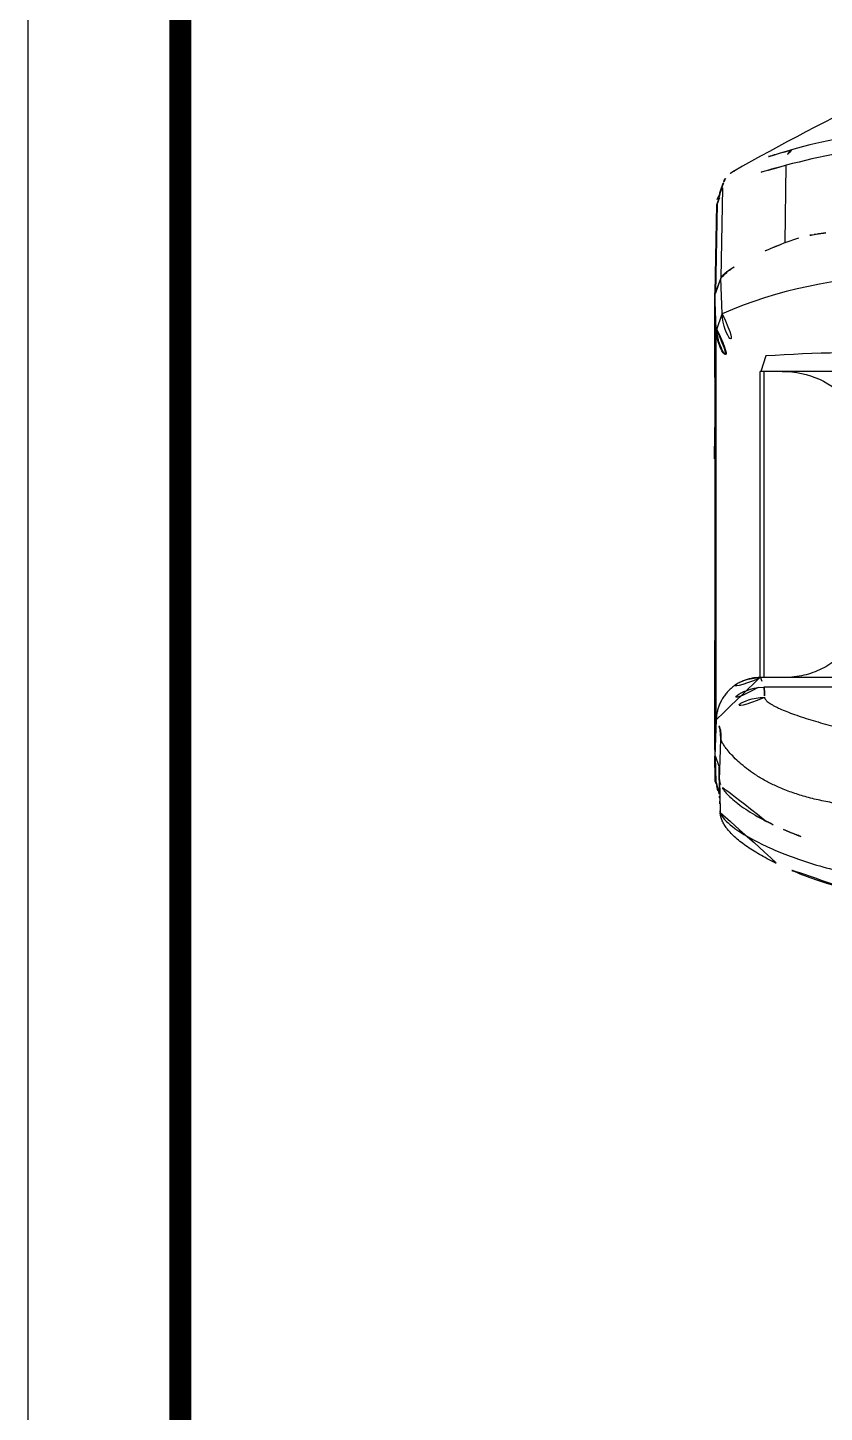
# Model space of a CAD drawing. Extents: x 16296660632 to 16296680496, y -37409619871 to -37409616057.
# Drawn here: x 16296678326.4 to 16296678508.5, y -37409616600 to -37409616283.3 of the extents above; entities that cross this region are included whole.
import ezdxf

# ---------------------------------------------------------------- set-up
doc = ezdxf.new("R2010")
doc.units = 0
doc.header["$LTSCALE"] = 10
doc.header["$MEASUREMENT"] = 0
doc.layers.get('0').update_dxf_attribs({"linetype": 'CONTINUOUS'})
for name, color, linetype in [('BACK_CASE_DADA_2', 7, 'CONTINUOUS'), ('FRONT_CASE_DADA_', 7, 'CONTINUOUS'), ('MIDDLE_CASE_DADA', 7, 'CONTINUOUS'), ('SIDE_CASE', 7, 'CONTINUOUS')]:
    doc.layers.add(name, color=color, linetype=linetype)

msp = doc.modelspace()

# ---------------------------------------------------------------- linework, layer by layer
at = {"ltscale": 0.5}
msp.add_lwpolyline([(16296678326.42292, -37409617646.812927), (16296680496.42292, -37409617646.812927), (16296680496.42292, -37409616056.812927), (16296678326.42292, -37409616056.812927)], close=True, dxfattribs=at)
at = {"color": 5, "linetype": 'ByBlock', "lineweight": 200, "const_width": 5}
msp.add_lwpolyline([(16296678361.316879, -37409617578.73053), (16296680461.316879, -37409617578.73053), (16296680461.316879, -37409616093.73053), (16296678361.316879, -37409616093.73053)], close=True, dxfattribs=at)
at = {"layer": 'BACK_CASE_DADA_2', "color": 7, "linetype": 'Continuous', "ltscale": 25.4}
for p, q in [((16296678499.60969, -37409616332.448433), (16296678499.829081, -37409616314.792824)), ((16296678485.246519, -37409616319.970329), (16296678484.88666, -37409616340.586967)), ((16296678483.87532, -37409616323.743103), (16296678483.52223, -37409616343.971603)), ((16296678484.003981, -37409616323.652061), (16296678483.64937, -37409616343.966797)), ((16296678484.003981, -37409616323.652046), (16296678484.003981, -37409616323.652061)), ((16296678508.35313, -37409616330.314781), (16296678508.8936, -37409616330.240921)), ((16296678499.60969, -37409616332.448433), (16296678502.72629, -37409616331.429176)), ((16296678499.60969, -37409616332.516861), (16296678499.60969, -37409616332.448433)), ((16296678483.687389, -37409616343.96537), (16296678484.8762, -37409616340.66423)), ((16296678483.59852, -37409616343.968697), (16296678483.61326, -37409616343.96814)), ((16296678483.61326, -37409616343.96814), (16296678483.64937, -37409616343.966797)), ((16296678483.64937, -37409616343.966797), (16296678483.687389, -37409616343.96537)), ((16296678483.687389, -37409616343.96537), (16296678483.69791, -37409616343.96537)), ((16296678483.514811, -37409616381.971603), (16296678483.447611, -37409616381.971603))]:
    msp.add_line(p, q, dxfattribs=at)
for centre, radius, start, end in [((16296678748.37961, -37409616774.174553), 526.932387, 115.54804886, 119.6411186), ((16296678535.45507, -37409616430.537277), 124.126975, 95.44119718, 106.11628328), ((16296678515.66811, -37409616369.95697), 60.474608, 104.03825786, 117.3634652), ((16296678541.173071, -37409616471.96936), 162.523206, 96.19960759, 104.73737193), ((16296678515.160469, -37409616381.098503), 68.055097, 103.0192474, 116.07543704), ((16296678490.088301, -37409616320.694077), 5.069971, 116.27396407, 145.56944675), ((16296678515.66811, -37409616369.95697), 60.474608, 117.3634652, 117.45203053), ((16296678462.501419, -37409616314.344429), 23.430576, 336.59422969, 346.10683082), ((16296678489.243259, -37409616320.03949), 3.997301, 146.48772895, 179.00853584), ((16296678487.874729, -37409616323.812881), 4.000018, 152.59420679, 179.00022779), ((16296678488.002859, -37409616323.721527), 3.999485, 146.38067519, 179.00460035), ((16296678527.268141, -37409616404.536186), 77.211627, 110.99062296, 120.62049594), ((16296678514.418671, -37409616375.701958), 45.79068, 97.61185973, 104.79399119), ((16296678505.448839, -37409616366.65818), 33.505656, 121.50341913, 123.09962528), ((16296676952.34292, -37409616366.546654), 1531.182382, 359.422975411, 0.121085644)]:
    msp.add_arc(centre, radius, start, end, dxfattribs=at)
msp.add_ellipse((16296678502.676229, -37409616314.862633), major_axis=(-1.108899, 3.843216), ratio=0.6951700858, start_param=0.2251337898, end_param=1.3550325238, dxfattribs=at)
for points, knots in [([(16296678485.453791, -37409616318.777328), (16296678485.43582, -37409616318.832092), (16296678485.393379, -37409616318.961021), (16296678485.35948, -37409616319.086067), (16296678485.327789, -37409616319.187317), (16296678485.375219, -37409616319.040176), (16296678485.361191, -37409616319.082047), (16296678485.15435, -37409616319.687187), (16296678484.8752, -37409616320.525017), (16296678484.53614, -37409616321.56234), (16296678484.413309, -37409616321.944351), (16296678484.39138, -37409616322.006523), (16296678484.39002, -37409616322.009361), (16296678484.38999, -37409616322.009377)], [0, 0, 0, 0, 0.01048643444, 0.0292193597, 0.05342380852, 0.07094500664, 0.07858046622, 0.08624532671, 0.55572056567, 0.76656090803, 0.83200724033, 0.88635783057, 0.89174598381, 0.89174598381, 0.89174598381, 0.89174598381]), ([(16296678484.003981, -37409616323.652061), (16296678483.991831, -37409616323.666023), (16296678483.97974, -37409616323.676178), (16296678483.96768, -37409616323.684517), (16296678483.95512, -37409616323.693207), (16296678483.942591, -37409616323.700363), (16296678483.93004, -37409616323.708199), (16296678483.91181, -37409616323.719612), (16296678483.89356, -37409616323.73143), (16296678483.87532, -37409616323.743103)], [0, 0, 0, 0, 0.2812165708, 0.2812165708, 0.2812165708, 0.5741397224, 0.5741397224, 0.5741397224, 1, 1, 1, 1]), ([(16296678484.931641, -37409616340.441437), (16296678484.932079, -37409616340.440552), (16296678484.93252, -37409616340.439659), (16296678484.959841, -37409616340.384323), (16296678484.99819, -37409616340.324783), (16296678485.147591, -37409616340.131157), (16296678485.29331, -37409616339.981773), (16296678485.67452, -37409616339.645126), (16296678485.909241, -37409616339.45829), (16296678486.46541, -37409616339.049553), (16296678486.787689, -37409616338.825447), (16296678487.15151, -37409616338.589737)], [0.12294808693, 0.12294808693, 0.12294808693, 0.12294808693, 0.125, 0.125, 0.25, 0.25, 0.5, 0.5, 0.75, 0.75, 1, 1, 1, 1]), ([(16296678483.521891, -37409616363.313347), (16296678483.522791, -37409616360.277153), (16296678483.522869, -37409616357.572037), (16296678483.521999, -37409616352.798698), (16296678483.52092, -37409616350.718246), (16296678483.520069, -37409616347.398453), (16296678483.520901, -37409616346.131363), (16296678483.52425, -37409616344.81974), (16296678483.525391, -37409616344.486511), (16296678483.52548, -37409616344.270309)], [0, 0, 0, 0, 0.25, 0.25, 0.5, 0.5, 0.75, 0.75, 0.88022096865, 0.88022096865, 0.88022096865, 0.88022096865])]:
    msp.add_open_spline(points, degree=3, knots=knots, dxfattribs=at)
at = {"layer": 'FRONT_CASE_DADA_', "color": 7, "linetype": 'Continuous', "ltscale": 25.4}
for p, q in [((16296678483.514811, -37409616411.971603), (16296678483.49334, -37409616411.971603)), ((16296678483.492889, -37409616449.971603), (16296678483.514811, -37409616449.971603)), ((16296678483.650299, -37409616449.976479), (16296678483.492889, -37409616449.971603)), ((16296678483.58539, -37409616455.270866), (16296678483.492889, -37409616449.971603)), ((16296678483.650299, -37409616449.976479), (16296678483.69305, -37409616449.977997)), ((16296678483.75116, -37409616455.754097), (16296678483.650299, -37409616449.976479)), ((16296678483.69305, -37409616449.977997), (16296678483.69306, -37409616449.977997)), ((16296678483.796459, -37409616455.90255), (16296678483.69305, -37409616449.977997)), ((16296678483.69306, -37409616449.977997), (16296678483.697969, -37409616449.977997)), ((16296678483.69306, -37409616449.977997), (16296678484.418591, -37409616452.194054)), ((16296678484.418591, -37409616452.194054), (16296678484.41861, -37409616452.194092)), ((16296678484.418591, -37409616452.194054), (16296678484.418619, -37409616452.195389)), ((16296678484.41861, -37409616452.194092), (16296678484.42219, -37409616452.194092)), ((16296678484.422001, -37409616452.389221), (16296678484.531139, -37409616458.641861)), ((16296678483.585409, -37409616455.271942), (16296678483.58539, -37409616455.270866)), ((16296678483.75116, -37409616455.754097), (16296678483.75115, -37409616455.754227)), ((16296678483.75115, -37409616455.754227), (16296678483.796459, -37409616455.90255)), ((16296678483.796459, -37409616455.90255), (16296678483.796459, -37409616455.902672)), ((16296678483.912901, -37409616456.787231), (16296678483.953581, -37409616456.926666)), ((16296678484.574949, -37409616455.40377), (16296678484.698191, -37409616462.464111)), ((16296678494.999241, -37409616464.696068), (16296678494.999241, -37409616464.698334)), ((16296678499.868999, -37409616467.002998), (16296678499.868999, -37409616467.006683))]:
    msp.add_line(p, q, dxfattribs=at)
for centre, radius, start, end in [((16296676460.200171, -37409616423.31002), 2023.302776, 359.791487712, 0.320856508), ((16296678464.00782, -37409616454.750038), 20.570199, 2.52875803, 7.13758174), ((16296678487.582411, -37409616455.202019), 3.997615, 181.00239461, 203.99484495), ((16296678487.74708, -37409616455.685417), 3.996527, 180.98665643, 196.07626351), ((16296678487.79266, -37409616455.833687), 3.996789, 180.98884176, 195.2427352), ((16296678530.66959, -37409616445.141518), 48.185648, 194.10086278, 197.0641305), ((16296678446.052111, -37409616462.191566), 38.642413, 4.22389792, 5.27050411), ((16296678478.31813, -37409616459.916267), 6.300883, 3.25488901, 6.76986272), ((16296678446.052111, -37409616462.191566), 38.642413, 2.05146203, 4.22389792), ((16296678483.575109, -37409616462.491547), 1.123419, 1.39939801, 4.97557249), ((16296678478.076691, -37409616462.847214), 6.633381, 1.58349341, 3.9070504), ((16296678488.63171, -37409616462.387444), 3.934269, 181.11650704, 185.95219363), ((16296678526.48955, -37409616404.614952), 67.833475, 242.33954052, 246.89363428), ((16296678530.23571, -37409616395.391251), 77.784186, 247.02084363, 253.80330172)]:
    msp.add_arc(centre, radius, start, end, dxfattribs=at)
for points, knots in [([(16296678483.48955, -37409616430.672997), (16296678483.488529, -37409616433.474358), (16296678483.4888, -37409616436.024696), (16296678483.48941, -37409616440.567993), (16296678483.48974, -37409616442.577782), (16296678483.49044, -37409616445.875504), (16296678483.490801, -37409616447.177551), (16296678483.4914, -37409616449.083977), (16296678483.491619, -37409616449.678093), (16296678483.49159, -37409616449.886459)], [0, 0, 0, 0, 0.25, 0.25, 0.5, 0.5, 0.75, 0.75, 1, 1, 1, 1]), ([(16296678483.58539, -37409616455.270866), (16296678483.60404, -37409616455.325378), (16296678483.622681, -37409616455.379646), (16296678483.641319, -37409616455.433861), (16296678483.677931, -37409616455.540321), (16296678483.714531, -37409616455.646751), (16296678483.75116, -37409616455.754097)], [0, 0, 0, 0, 0.3374237318, 0.3374237318, 0.3374237318, 1, 1, 1, 1]), ([(16296678483.796459, -37409616455.902672), (16296678483.918711, -37409616456.347816), (16296678484.041071, -37409616456.79921), (16296678484.224449, -37409616457.46756), (16296678484.28558, -37409616457.690201), (16296678484.377279, -37409616458.024933), (16296678484.40785, -37409616458.136452), (16296678484.45369, -37409616458.303139), (16296678484.46896, -37409616458.358307), (16296678484.49188, -37409616458.441742), (16296678484.49954, -37409616458.470734), (16296678484.51515, -37409616458.545303), (16296678484.52309, -37409616458.590233), (16296678484.531139, -37409616458.641861)], [0, 0, 0, 0, 0.5, 0.5, 0.75, 0.75, 0.875, 0.875, 0.9375, 0.9375, 0.96875, 0.96875, 1, 1, 1, 1]), ([(16296678494.999241, -37409616464.698334), (16296678494.16242, -37409616464.25338), (16296678493.37392, -37409616463.814331), (16296678491.893009, -37409616462.937271), (16296678491.200529, -37409616462.500961), (16296678489.910379, -37409616461.636436), (16296678489.314011, -37409616461.209198), (16296678488.22517, -37409616460.372688), (16296678487.731461, -37409616459.962639), (16296678486.845961, -37409616459.161713), (16296678486.45406, -37409616458.770607), (16296678485.78195, -37409616458.018562), (16296678485.500521, -37409616457.656418), (16296678485.07506, -37409616457.005478), (16296678484.91795, -37409616456.713211), (16296678484.80335, -37409616456.432549)], [0, 0, 0, 0, 0.125, 0.125, 0.25, 0.25, 0.375, 0.375, 0.5, 0.5, 0.625, 0.625, 0.75, 0.75, 0.85911161453, 0.85911161453, 0.85911161453, 0.85911161453]), ([(16296678484.698191, -37409616462.464111), (16296678484.701139, -37409616462.8265), (16296678484.862989, -37409616463.244232), (16296678485.47995, -37409616464.16069), (16296678485.933491, -37409616464.660378), (16296678487.719721, -37409616466.273483), (16296678489.501419, -37409616467.503853), (16296678492.91436, -37409616469.389687), (16296678494.177589, -37409616470.029427), (16296678496.96368, -37409616471.316261), (16296678498.497749, -37409616471.966721), (16296678503.394609, -37409616473.848984), (16296678507.069469, -37409616475.026176), (16296678511.229691, -37409616476.039528)], [0, 0, 0, 0, 0.125, 0.125, 0.25, 0.25, 0.5, 0.5, 0.625, 0.625, 0.75, 0.75, 1, 1, 1, 1]), ([(16296678484.69886, -37409616462.799232), (16296678484.700821, -37409616462.829239), (16296678484.719, -37409616463.098427), (16296678484.85305, -37409616463.780823), (16296678485.184111, -37409616464.745613), (16296678485.6455, -37409616465.625397), (16296678486.229959, -37409616466.487587), (16296678486.997919, -37409616467.402542), (16296678487.99419, -37409616468.389267), (16296678489.202061, -37409616469.41214), (16296678490.57144, -37409616470.431419), (16296678492.06509, -37409616471.42952), (16296678493.68718, -37409616472.414871), (16296678495.411539, -37409616473.375641), (16296678497.181009, -37409616474.290901), (16296678498.30349, -37409616474.816269), (16296678498.897449, -37409616475.093117)], [0, 0, 0, 0, 0.0061336527, 0.0639561684, 0.122481826, 0.181613007, 0.2444855447, 0.3205112453, 0.4089970373, 0.5017444621, 0.5918117175, 0.6794533899, 0.7654595097, 0.8503095428, 0.9333109225, 1, 1, 1, 1]), ([(16296678512.1082, -37409616479.820251), (16296678508.170641, -37409616478.772614), (16296678504.67532, -37409616477.555107), (16296678500.68145, -37409616475.893761), (16296678499.832239, -37409616475.520988), (16296678499.018869, -37409616475.146133)], [0, 0, 0, 0, 0.25, 0.25, 0.32044177041, 0.32044177041, 0.32044177041, 0.32044177041]), ([(16296678506.815479, -37409616478.227493), (16296678507.130859, -37409616478.334091), (16296678507.822559, -37409616478.567627), (16296678508.94779, -37409616478.934517), (16296678510.0142, -37409616479.275871), (16296678510.852119, -37409616479.539223), (16296678511.677629, -37409616479.795158), (16296678512.652269, -37409616480.092422), (16296678513.85524, -37409616480.451263), (16296678515.430321, -37409616480.909172), (16296678517.214109, -37409616481.409576), (16296678519.15029, -37409616481.930222), (16296678521.124241, -37409616482.440689), (16296678523.304701, -37409616482.979927), (16296678525.858179, -37409616483.578117), (16296678528.64366, -37409616484.191772), (16296678531.519911, -37409616484.784157), (16296678534.337959, -37409616485.325203), (16296678537.04785, -37409616485.816948), (16296678539.666189, -37409616486.276627), (16296678542.41614, -37409616486.739067), (16296678544.8925, -37409616487.130821), (16296678546.77561, -37409616487.41153), (16296678547.968399, -37409616487.582703), (16296678548.872721, -37409616487.707932), (16296678549.5504, -37409616487.799393), (16296678550.37582, -37409616487.908478), (16296678551.599661, -37409616488.06385), (16296678553.29941, -37409616488.262779), (16296678555.32675, -37409616488.475761), (16296678557.644211, -37409616488.716232), (16296678561.470659, -37409616489.099487), (16296678566.70586, -37409616489.59758), (16296678573.208679, -37409616490.165657), (16296678579.588209, -37409616490.672462), (16296678585.831961, -37409616491.118301), (16296678591.89134, -37409616491.501907), (16296678597.622959, -37409616491.818497), (16296678602.91461, -37409616492.070236), (16296678607.65451, -37409616492.262283), (16296678611.822081, -37409616492.404472), (16296678614.869329, -37409616492.49144), (16296678617.19158, -37409616492.549263), (16296678619.19042, -37409616492.593987), (16296678621.767679, -37409616492.642929), (16296678624.9083, -37409616492.689079), (16296678628.71484, -37409616492.725906), (16296678631.19821, -37409616492.731171), (16296678632.781481, -37409616492.733841)], [0, 0, 0, 0, 0.0089224196, 0.0230909614, 0.0342106896, 0.0423022382, 0.0490879044, 0.0595941855, 0.0719517522, 0.0854675444, 0.107046927, 0.1253447325, 0.1424397156, 0.1646700695, 0.1881709422, 0.2150357634, 0.244042455, 0.2690922523, 0.2908636467, 0.3114676897, 0.3333166762, 0.3578870794, 0.3693554593, 0.3793698502, 0.3869412216, 0.3911362375, 0.3953826582, 0.4053546721, 0.4176550705, 0.4324695979, 0.4499032845, 0.4694039735, 0.5189255024, 0.5672611802, 0.6143778508, 0.6602450657, 0.7048350003, 0.7472401123, 0.7854346243, 0.8201660933, 0.8503388866, 0.8759378213, 0.8862623649, 0.9006533048, 0.9192206481, 0.9419662847, 0.9688920874, 1, 1, 1, 1])]:
    msp.add_open_spline(points, degree=3, knots=knots, dxfattribs=at)
at = {"layer": 'MIDDLE_CASE_DADA', "color": 7, "linetype": 'Continuous', "ltscale": 25.4}
for p, q in [((16296678487.940491, -37409616338.090942), (16296678487.15151, -37409616338.589737)), ((16296678483.697849, -37409616343.96553), (16296678484.244049, -37409616342.438766)), ((16296678484.244049, -37409616342.438766), (16296678484.87818, -37409616340.666443)), ((16296678484.87937, -37409616340.663109), (16296678484.87941, -37409616340.663109)), ((16296678484.879379, -37409616340.663353), (16296678484.87937, -37409616340.663109)), ((16296678485.17012, -37409616348.762589), (16296678484.886709, -37409616340.586967)), ((16296678483.514811, -37409616343.971603), (16296678483.697849, -37409616343.96537)), ((16296678483.514811, -37409616343.971603), (16296678483.514811, -37409616449.971603)), ((16296678483.80648, -37409616352.323936), (16296678483.514811, -37409616343.971603)), ((16296678483.697849, -37409616343.96537), (16296678483.69791, -37409616343.96537)), ((16296678483.697849, -37409616343.96553), (16296678483.697849, -37409616343.96537)), ((16296678483.98947, -37409616352.320587), (16296678485.17012, -37409616348.762589)), ((16296678483.806431, -37409616352.356018), (16296678483.806431, -37409616352.322258)), ((16296678483.806431, -37409616441.58593), (16296678483.806431, -37409616352.356018)), ((16296678495.163651, -37409616358.410767), (16296678493.98205, -37409616361.971603)), ((16296678493.98403, -37409616361.971603), (16296678493.98205, -37409616361.971603)), ((16296678771.718639, -37409616361.971603), (16296678493.98403, -37409616361.971603)), ((16296678494.781481, -37409616431.971603), (16296678494.781481, -37409616361.971603)), ((16296678494.767269, -37409616434.293373), (16296678493.400631, -37409616434.261322)), ((16296678493.800369, -37409616431.971603), (16296678493.96196, -37409616431.971603)), ((16296678493.98403, -37409616431.971603), (16296678493.98205, -37409616431.971603)), ((16296678771.720619, -37409616431.971603), (16296678493.98403, -37409616431.971603)), ((16296678770.990259, -37409616434.161987), (16296678494.7124, -37409616434.161987)), ((16296678483.80648, -37409616441.619278), (16296678483.514811, -37409616449.971603)), ((16296678483.806431, -37409616441.619278), (16296678483.806431, -37409616441.58593)), ((16296678484.574949, -37409616455.403084), (16296678484.88986, -37409616446.016029)), ((16296678483.697969, -37409616449.977997), (16296678483.514811, -37409616449.971603)), ((16296678484.573931, -37409616455.301987), (16296678484.574949, -37409616455.403084))]:
    msp.add_line(p, q, dxfattribs=at)
for centre, radius, start, end in [((16296678513.36611, -37409616369.676392), 39.688283, 96.47051741, 110.28012567), ((16296678527.148741, -37409616404.289261), 76.938312, 110.97353424, 120.63764507), ((16296678489.865829, -37409616344.015068), 6.066438, 116.57912655, 145.01644916), ((16296678477.91271, -37409616339.955887), 7.002499, 354.20159865, 354.82958387), ((16296678485.20134, -37409616340.616417), 0.315997, 165.42900968, 174.65091752), ((16296678525.986561, -37409616442.966812), 102.666531, 90.29998374, 113.42603222), ((16296678493.802139, -37409616351.971031), 10.001882, 182.01253138, 269.98983668), ((16296678493.98439, -37409616351.970551), 10.001058, 182.00597077, 269.98655819), ((16296678520.83873, -37409616754.923309), 397.342921, 88.84741924, 93.7048738), ((16296678493.98366, -37409616374.817436), 12.845829, 90.1022888, 90.81757192), ((16296678493.98439, -37409616441.972656), 10.001058, 90.01344181, 177.99402923), ((16296680155.037849, -37409615881.214684), 1749.982725, 198.343922143, 198.41946669), ((16296678524.594481, -37409616408.494583), 63.516659, 241.28854284, 246.40686581), ((16296678530.068069, -37409616395.891251), 77.257234, 246.42781606, 253.81029608)]:
    msp.add_arc(centre, radius, start, end, dxfattribs=at)
for centre, major_axis, ratio, start_param, end_param in [((16296678495.163651, -37409616348.413612), (-9.497757, 3.1293), 0.9996858752, 0.35328458, 1.8889795398), ((16296678494.70994, -37409616444.160843), (9.289091, 3.706143), 0.9997245104, 1.3228108418, 2.7268041573), ((16296678494.88339, -37409616446.365013), (9.997813, 0.209115), 0.9880091022, 1.5501340365, 3.0850976295)]:
    msp.add_ellipse(centre, major_axis=major_axis, ratio=ratio, start_param=start_param, end_param=end_param, dxfattribs=at)
for points, knots in [([(16296678483.806431, -37409616352.322258), (16296678483.806379, -37409616352.320587), (16296678483.806379, -37409616352.320587), (16296678483.806391, -37409616352.320587), (16296678483.86742, -37409616352.320587), (16296678483.92844, -37409616352.320587), (16296678483.98947, -37409616352.320587)], [0, 0, 0, 0, 0.0001403411, 0.0001403411, 0.0001403411, 1, 1, 1, 1]), ([(16296678493.800341, -37409616361.998619), (16296678493.80028, -37409616362.157768), (16296678493.80028, -37409616363.053963), (16296678493.80028, -37409616366.389076), (16296678493.80028, -37409616368.983269), (16296678493.80028, -37409616375.462471), (16296678493.80028, -37409616379.34494), (16296678493.80028, -37409616387.810432), (16296678493.80028, -37409616392.390106), (16296678493.80028, -37409616401.553093), (16296678493.80028, -37409616406.132782), (16296678493.80028, -37409616414.598267), (16296678493.80028, -37409616418.480743), (16296678493.80028, -37409616424.959953), (16296678493.80028, -37409616427.554131), (16296678493.80028, -37409616430.889198), (16296678493.80028, -37409616431.785393), (16296678493.800341, -37409616431.945534)], [0.01222031724, 0.01222031724, 0.01222031724, 0.01222031724, 0.125, 0.125, 0.25, 0.25, 0.375, 0.375, 0.5, 0.5, 0.625, 0.625, 0.75, 0.75, 0.875, 0.875, 0.98777614295, 0.98777614295, 0.98777614295, 0.98777614295]), ([(16296678498.890341, -37409616361.971603), (16296678501.92795, -37409616361.971603), (16296678504.756559, -37409616362.513573), (16296678510.048809, -37409616364.933159), (16296678512.411711, -37409616366.76918), (16296678515.52573, -37409616370.610786), (16296678516.47154, -37409616372.052689), (16296678518.162609, -37409616375.219276), (16296678518.91363, -37409616376.950439), (16296678520.226509, -37409616380.740913), (16296678520.77112, -37409616382.756302), (16296678521.628429, -37409616386.941673), (16296678521.947359, -37409616389.143867), (16296678522.145651, -37409616391.401016)], [0, 0, 0, 0, 0.25, 0.25, 0.5, 0.5, 0.625, 0.625, 0.75, 0.75, 0.875, 0.875, 1, 1, 1, 1]), ([(16296678522.145651, -37409616402.542183), (16296678521.94813, -37409616404.790573), (16296678521.63489, -37409616406.964104), (16296678520.77635, -37409616411.167198), (16296678520.225821, -37409616413.200974), (16296678518.281, -37409616418.825867), (16296678516.547409, -37409616422.069771), (16296678513.46756, -37409616425.872612), (16296678512.345051, -37409616426.985924), (16296678509.97554, -37409616428.853249), (16296678508.729059, -37409616429.61203), (16296678506.10552, -37409616430.814293), (16296678504.721371, -37409616431.257553), (16296678501.874611, -37409616431.834213), (16296678500.406509, -37409616431.971603), (16296678498.890341, -37409616431.971603)], [0, 0, 0, 0, 0.125, 0.125, 0.25, 0.25, 0.5, 0.5, 0.625, 0.625, 0.75, 0.75, 0.875, 0.875, 1, 1, 1, 1]), ([(16296678494.71257, -37409616434.161987), (16296678494.719509, -37409616434.161873), (16296678494.733009, -37409616434.172897), (16296678494.75106, -37409616434.218788), (16296678494.76211, -37409616434.266472), (16296678494.76697, -37409616434.291656)], [0.00629916068, 0.00629916068, 0.00629916068, 0.00629916068, 0.08943907048, 0.17251865458, 0.24086243582, 0.24086243582, 0.24086243582, 0.24086243582]), ([(16296678494.76697, -37409616434.291656), (16296678494.768009, -37409616434.297073), (16296678494.774929, -37409616434.334183), (16296678494.787239, -37409616434.416618), (16296678494.80312, -37409616434.562561), (16296678494.817909, -37409616434.740692), (16296678494.8316, -37409616434.950897), (16296678494.844179, -37409616435.193153), (16296678494.85568, -37409616435.467087), (16296678494.86606, -37409616435.773407), (16296678494.87542, -37409616436.109093), (16296678494.880739, -37409616436.359627), (16296678494.88339, -37409616436.484863)], [0.24086243582, 0.24086243582, 0.24086243582, 0.24086243582, 0.25553792843, 0.33849690754, 0.42139560742, 0.50423404365, 0.58701223181, 0.66973018755, 0.75238792652, 0.83498546442, 0.91752281699, 1, 1, 1, 1]), ([(16296678494.88339, -37409616436.484863), (16296678494.89456, -37409616436.568489), (16296678494.917009, -37409616436.736549), (16296678495.075439, -37409616437.005867), (16296678495.32494, -37409616437.28904), (16296678495.674641, -37409616437.587471), (16296678496.122, -37409616437.901031), (16296678496.66757, -37409616438.230003), (16296678497.31146, -37409616438.574547), (16296678498.666651, -37409616439.233803), (16296678501.198099, -37409616440.262283), (16296678505.26099, -37409616441.606117), (16296678509.894051, -37409616442.91951), (16296678514.34787, -37409616443.991241), (16296678518.495001, -37409616444.847054), (16296678522.14255, -37409616445.496803), (16296678524.661341, -37409616445.838127), (16296678525.90267, -37409616446.006363)], [0, 0, 0, 0, 0.0308890075, 0.0620748897, 0.0936691998, 0.1257792344, 0.1585072184, 0.1919497101, 0.2261972253, 0.2613340584, 0.3849200637, 0.5168741071, 0.6379145253, 0.7609668161, 0.8432881905, 0.9227673725, 1, 1, 1, 1]), ([(16296678483.98947, -37409616441.622627), (16296678483.92844, -37409616441.622627), (16296678483.86742, -37409616441.622627), (16296678483.806391, -37409616441.622627), (16296678483.806379, -37409616441.622627), (16296678483.806379, -37409616441.622627), (16296678483.806431, -37409616441.619278)], [0, 0, 0, 0, 0.9998596589, 0.9998596589, 0.9998596589, 1, 1, 1, 1]), ([(16296678520.414459, -37409616461.787666), (16296678519.740061, -37409616461.740356), (16296678518.39011, -37409616461.645668), (16296678516.40593, -37409616461.455521), (16296678514.4548, -37409616461.230026), (16296678512.54332, -37409616460.965698), (16296678510.674471, -37409616460.663368), (16296678508.852079, -37409616460.322693), (16296678507.079519, -37409616459.943649), (16296678505.360109, -37409616459.525963), (16296678503.164631, -37409616458.923843), (16296678500.553289, -37409616458.06955), (16296678497.78005, -37409616456.943428), (16296678495.261021, -37409616455.700073), (16296678492.37097, -37409616454.011436), (16296678489.425739, -37409616451.77597), (16296678487.28721, -37409616449.633232), (16296678486.079611, -37409616448.17498), (16296678485.482189, -37409616447.320358), (16296678485.13155, -37409616446.718643), (16296678484.93634, -37409616446.29113), (16296678484.905121, -37409616446.1063), (16296678484.88986, -37409616446.016029)], [0, 0, 0, 0, 0.0312233295, 0.0624999641, 0.0938412884, 0.125258623, 0.1567632048, 0.1883661687, 0.22007853, 0.2519111675, 0.2838748078, 0.3466801911, 0.4119116429, 0.4704997267, 0.5345561656, 0.6530534584, 0.769297753, 0.8305991386, 0.8850818242, 0.9251771822, 0.9634543378, 1, 1, 1, 1]), ([(16296678484.80081, -37409616456.431793), (16296678484.778049, -37409616456.375664), (16296678484.75701, -37409616456.320023), (16296678484.68471, -37409616456.113663), (16296678484.64468, -37409616455.966133), (16296678484.603991, -37409616455.75061), (16296678484.59375, -37409616455.679764), (16296678484.57935, -37409616455.539886), (16296678484.576639, -37409616455.471336), (16296678484.574949, -37409616455.403084)], [0.8522095202, 0.8522095202, 0.8522095202, 0.8522095202, 0.875, 0.875, 0.9375, 0.9375, 0.96875, 0.96875, 1, 1, 1, 1]), ([(16296678494.081011, -37409616464.201797), (16296678493.891621, -37409616464.097023), (16296678493.70273, -37409616463.992264), (16296678493.480061, -37409616463.866226), (16296678493.44252, -37409616463.844917), (16296678493.40509, -37409616463.823624)], [0, 0, 0, 0, 0.03125, 0.03125, 0.037609893191, 0.037609893191, 0.037609893191, 0.037609893191])]:
    msp.add_open_spline(points, degree=3, knots=knots, dxfattribs=at)
for points, degree in [([(16296678493.800369, -37409616361.972923), (16296678493.80036, -37409616361.972794), (16296678493.80035, -37409616361.981377), (16296678493.800341, -37409616361.998619)], 3), ([(16296678493.800341, -37409616431.945534), (16296678493.80035, -37409616431.962898), (16296678493.80036, -37409616431.971603), (16296678493.800369, -37409616431.971603)], 3), ([(16296678484.71534, -37409616443.811813), (16296678484.473419, -37409616443.081047), (16296678484.23144, -37409616442.351837), (16296678483.98947, -37409616441.622627)], 3), ([(16296678484.88986, -37409616446.016029), (16296678484.843361, -37409616443.798988), (16296678484.71534, -37409616443.811813)], 2)]:
    msp.add_open_spline(points, degree=degree, dxfattribs=at)
msp.add_rational_spline([(16296678483.806431, -37409616441.619278), (16296678483.806339, -37409616441.62011), (16296678483.80637, -37409616441.619278), (16296678484.143391, -37409616431.968987), (16296678493.80028, -37409616431.968987), (16296678493.800369, -37409616431.968987), (16296678493.800369, -37409616431.971603)], [1, 1, 1, 0.719339800339, 1, 1, 1], degree=2, knots=[0, 0, 0, 0.000120482, 0.000120482, 0.9999862895, 0.9999862895, 1, 1, 1], dxfattribs=at)
at = {"layer": 'SIDE_CASE', "color": 7, "linetype": 'Continuous', "ltscale": 25.4}
for p, q in [((16296678483.49334, -37409616381.971603), (16296678483.49334, -37409616411.971603)), ((16296678483.514811, -37409616381.971603), (16296678483.49334, -37409616381.971603)), ((16296678483.514811, -37409616411.971603), (16296678483.49334, -37409616411.971603))]:
    msp.add_line(p, q, dxfattribs=at)

doc.saveas('drawing.dxf')
